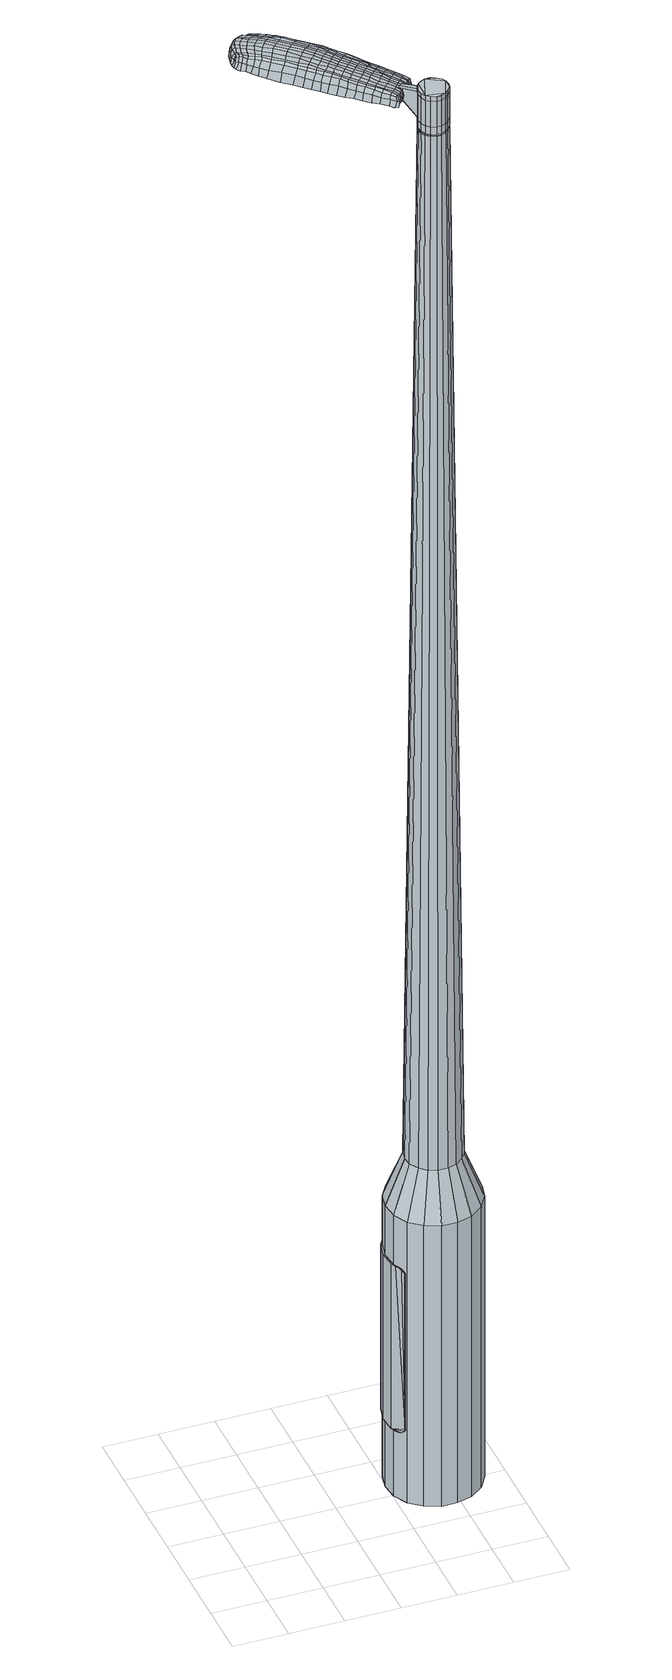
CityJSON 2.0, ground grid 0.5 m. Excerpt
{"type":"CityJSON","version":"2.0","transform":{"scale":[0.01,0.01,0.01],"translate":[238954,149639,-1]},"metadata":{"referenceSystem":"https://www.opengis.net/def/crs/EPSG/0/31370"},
"CityObjects":{
"object1":{"type":"GenericCityObject","attributes":{"cluster":756,"mean_distance_to_centroid":0.288,"new_centroid_x":238955.94,"new_centroid_y":149640.13,"mean_distance_to_camera":15.46,"H1":15.45,"H2":15.12,"Z_final":110.05,"cluster2":-1,"proj_x":238960.33,"proj_y":149635.22,"id_line":51762,"bearing_l":48.17,"distance":6.58,"orientation":"left","G_obj":138.17},"geometry":[{"type":"MultiSurface","lod":"2","boundaries":[[[0,1,2,3]],[[1,4,5,2]],[[4,6,7,5]],[[6,8,9,7]],[[8,10,11,9]],[[10,12,13,11]],[[12,14,15,13]],[[14,16,17,15]],[[16,18,19,17]],[[18,20,21,19]],[[20,22,23,21]],[[22,24,25,23]],[[24,26,27,25]],[[26,28,29,27]],[[28,30,31,29]],[[30,32,33,31]],[[32,34,35,33]],[[34,0,3,35]],[[36,37,38,39]],[[38,40,41,42]],[[41,43,42]],[[42,44,45,46]],[[45,47,46]],[[46,48,49,50]],[[49,51,50]],[[42,46,50,38]],[[50,52,39,38]],[[53,36,39]],[[2,5,7,35]],[[7,9,11,15]],[[11,13,15]],[[15,17,19,23]],[[19,21,23]],[[23,25,27,31]],[[27,29,31]],[[15,23,31,7]],[[31,33,35,7]],[[3,2,35]],[[1,0,54,55]],[[0,34,56,54]],[[34,32,57,56]],[[32,30,58,57]],[[30,28,59,58]],[[28,26,60,59]],[[26,24,61,60]],[[24,22,62,61]],[[22,20,63,62]],[[20,18,64,63]],[[18,16,65,64]],[[16,14,66,65]],[[14,12,67,66]],[[12,10,68,67]],[[10,8,69,68]],[[8,6,70,69]],[[6,4,71,70]],[[4,1,55,71]],[[55,54,72,73]],[[54,56,74,72]],[[56,57,75,74]],[[57,58,76,75]],[[58,59,77,76]],[[59,60,78,77]],[[60,61,79,78]],[[61,62,80,79]],[[62,63,81,80]],[[63,64,82,81]],[[64,65,83,82]],[[65,66,84,83]],[[66,67,85,84]],[[67,68,86,85]],[[68,69,87,86]],[[69,70,88,87]],[[70,71,89,88]],[[71,55,73,89]],[[90,91,92,73]],[[93,94,91,90]],[[95,96,94,93]],[[76,97,96,95]],[[98,99,97,76]],[[100,101,99,98]],[[102,103,101,100]],[[104,105,103,102]],[[106,107,105,104]],[[82,108,107,106]],[[109,110,108,82]],[[111,112,110,109]],[[85,113,112,111]],[[114,115,113,85]],[[116,117,115,114]],[[118,119,117,116]],[[120,121,119,118]],[[73,92,121,120]],[[122,123,124,125]],[[126,122,125,127]],[[128,126,127,129]],[[130,128,129,131]],[[132,130,131,133]],[[134,132,133,135]],[[136,134,135,137]],[[138,136,137,139]],[[140,138,139,141]],[[142,140,141,143]],[[144,142,143,145]],[[146,144,145,147]],[[148,146,147,149]],[[150,148,149,151]],[[152,150,151,153]],[[154,152,153,155]],[[72,90,73]],[[72,74,93,90]],[[74,75,95,93]],[[75,76,95]],[[77,98,76]],[[77,78,100,98]],[[78,79,102,100]],[[79,80,104,102]],[[80,81,106,104]],[[81,82,106]],[[83,109,82]],[[83,84,111,109]],[[84,85,111]],[[86,114,85]],[[86,87,116,114]],[[87,88,118,116]],[[88,89,120,118]],[[89,73,120]],[[156,92,91]],[[157,121,92]],[[157,158,119,121]],[[158,159,117,119]],[[159,160,115,117]],[[160,113,115]],[[161,112,113]],[[161,162,110,112]],[[162,108,110]],[[163,107,108]],[[163,164,105,107]],[[164,165,103,105]],[[165,166,101,103]],[[166,167,99,101]],[[167,97,99]],[[168,96,97]],[[168,169,94,96]],[[169,156,91,94]],[[39,52,154,170]],[[92,156,171,155]],[[53,39,170,123]],[[156,169,124,171]],[[36,53,123,122]],[[169,168,125,124]],[[37,36,122,126]],[[168,97,127,125]],[[38,37,126,128]],[[97,167,129,127]],[[40,38,128,130]],[[167,166,131,129]],[[41,40,130,132]],[[166,165,133,131]],[[43,41,132,134]],[[165,164,135,133]],[[42,43,134,136]],[[164,163,137,135]],[[44,42,136,138]],[[163,108,139,137]],[[45,44,138,140]],[[108,162,141,139]],[[47,45,140,142]],[[162,161,143,141]],[[46,47,142,144]],[[161,113,145,143]],[[48,46,144,146]],[[113,160,147,145]],[[49,48,146,148]],[[160,159,149,147]],[[51,49,148,150]],[[159,158,151,149]],[[50,51,150,152]],[[158,157,153,151]],[[52,50,152,154]],[[157,92,155,153]],[[154,155,172,173]],[[155,171,174,172]],[[171,124,175,174]],[[124,123,176,175]],[[123,170,177,176]],[[170,154,173,177]],[[178,179,180,181]],[[182,178,181,183]],[[178,182,184,185]],[[179,178,185,186]],[[187,188,189,190]],[[191,187,190,192]],[[187,191,193,194]],[[188,187,194,195]],[[196,197,198,199]],[[200,196,199,201]],[[196,200,202,203]],[[197,196,203,204]],[[205,206,207,208]],[[209,205,208,210]],[[205,209,211,212]],[[206,205,212,213]],[[214,215,216,217]],[[218,214,217,219]],[[214,218,220,221]],[[215,214,221,222]],[[223,224,225,226]],[[227,223,226,228]],[[223,227,229,230]],[[224,223,230,231]],[[232,233,234,235]],[[224,232,235,225]],[[232,224,231,236]],[[233,232,236,237]],[[238,239,240,241]],[[233,238,241,234]],[[238,233,237,242]],[[239,238,242,243]],[[244,182,183,245]],[[239,244,245,240]],[[244,239,243,246]],[[182,244,246,184]],[[247,248,249,250]],[[251,247,250,252]],[[247,251,253,254]],[[248,247,254,255]],[[256,257,258,259]],[[248,256,259,249]],[[256,248,255,260]],[[257,256,260,261]],[[262,263,264,265]],[[257,262,265,258]],[[262,257,261,266]],[[263,262,266,267]],[[268,269,270,271]],[[263,268,271,264]],[[268,263,267,272]],[[269,268,272,273]],[[274,179,186,275]],[[269,274,275,270]],[[274,269,273,276]],[[179,274,276,180]],[[277,278,279,280]],[[281,277,280,282]],[[277,281,283,284]],[[278,277,284,285]],[[286,287,288,289]],[[278,286,289,279]],[[286,278,285,290]],[[287,286,290,291]],[[292,293,294,295]],[[287,292,295,288]],[[292,287,291,296]],[[293,292,296,297]],[[298,191,192,299]],[[293,298,299,294]],[[298,293,297,300]],[[191,298,300,193]],[[301,302,303,304]],[[305,301,304,306]],[[301,305,307,308]],[[302,301,308,309]],[[310,311,312,313]],[[302,310,313,303]],[[310,302,309,314]],[[311,310,314,315]],[[316,317,318,319]],[[311,316,319,312]],[[316,311,315,320]],[[317,316,320,321]],[[322,323,324,325]],[[317,322,325,318]],[[322,317,321,326]],[[323,322,326,327]],[[328,188,195,329]],[[323,328,329,324]],[[328,323,327,330]],[[188,328,330,189]],[[331,217,216,332]],[[333,331,332,334]],[[331,333,335,336]],[[217,331,336,219]],[[337,333,334,338]],[[339,337,338,340]],[[337,339,341,342]],[[333,337,342,335]],[[343,339,340,344]],[[345,343,344,346]],[[343,345,347,348]],[[339,343,348,341]],[[349,345,346,350]],[[351,349,350,352]],[[349,351,353,354]],[[345,349,354,347]],[[355,351,352,356]],[[206,355,356,207]],[[355,206,213,357]],[[351,355,357,353]],[[358,359,204,203]],[[360,358,203,202]],[[358,360,361,362]],[[359,358,362,363]],[[364,365,363,362]],[[366,364,362,361]],[[364,366,367,368]],[[365,364,368,369]],[[370,371,369,368]],[[372,370,368,367]],[[370,372,373,374]],[[371,370,374,375]],[[376,377,375,374]],[[378,376,374,373]],[[376,378,211,209]],[[377,376,209,210]],[[379,380,381,382]],[[281,379,382,283]],[[379,281,282,383]],[[380,379,383,384]],[[385,200,201,386]],[[380,385,386,381]],[[385,380,384,387]],[[200,385,387,202]],[[388,389,390,391]],[[227,388,391,229]],[[388,227,228,392]],[[389,388,392,393]],[[394,395,396,397]],[[389,394,397,390]],[[394,389,393,398]],[[395,394,398,399]],[[400,197,204,401]],[[395,400,401,396]],[[400,395,399,402]],[[197,400,402,198]],[[403,404,405,406]],[[185,403,406,186]],[[403,185,184,407]],[[404,403,407,408]],[[409,410,411,412]],[[404,409,412,405]],[[409,404,408,413]],[[410,409,413,414]],[[415,208,207,416]],[[410,415,416,411]],[[415,410,414,417]],[[208,415,417,210]],[[418,419,420,421]],[[190,418,421,192]],[[418,190,189,422]],[[419,418,422,423]],[[424,212,211,425]],[[419,424,425,420]],[[424,419,423,426]],[[212,424,426,213]],[[427,428,429,430]],[[305,427,430,307]],[[427,305,306,431]],[[428,427,431,432]],[[433,218,219,434]],[[428,433,434,429]],[[433,428,432,435]],[[218,433,435,220]],[[436,437,438,439]],[[251,436,439,253]],[[436,251,252,440]],[[437,436,440,441]],[[442,443,444,445]],[[437,442,445,438]],[[442,437,441,446]],[[443,442,446,447]],[[448,215,222,449]],[[443,448,449,444]],[[448,443,447,450]],[[215,448,450,216]],[[451,452,441,440]],[[250,451,440,252]],[[451,250,249,453]],[[452,451,453,454]],[[455,456,447,446]],[[452,455,446,441]],[[455,452,454,457]],[[456,455,457,458]],[[459,332,216,450]],[[456,459,450,447]],[[459,456,458,460]],[[332,459,460,334]],[[461,462,463,464]],[[308,461,464,309]],[[461,308,307,430]],[[462,461,430,429]],[[465,336,335,466]],[[462,465,466,463]],[[465,462,429,434]],[[336,465,434,219]],[[467,468,454,453]],[[259,467,453,249]],[[467,259,258,469]],[[468,467,469,470]],[[471,472,458,457]],[[468,471,457,454]],[[471,468,470,473]],[[472,471,473,474]],[[475,338,334,460]],[[472,475,460,458]],[[475,472,474,476]],[[338,475,476,340]],[[477,478,479,480]],[[314,477,480,315]],[[477,314,309,464]],[[478,477,464,463]],[[481,342,341,482]],[[478,481,482,479]],[[481,478,463,466]],[[342,481,466,335]],[[483,484,470,469]],[[265,483,469,258]],[[483,265,264,485]],[[484,483,485,486]],[[487,488,474,473]],[[484,487,473,470]],[[487,484,486,489]],[[488,487,489,490]],[[491,344,340,476]],[[488,491,476,474]],[[491,488,490,492]],[[344,491,492,346]],[[493,494,495,496]],[[320,493,496,321]],[[493,320,315,480]],[[494,493,480,479]],[[497,348,347,498]],[[494,497,498,495]],[[497,494,479,482]],[[348,497,482,341]],[[499,500,486,485]],[[271,499,485,264]],[[499,271,270,501]],[[500,499,501,502]],[[503,504,490,489]],[[500,503,489,486]],[[503,500,502,505]],[[504,503,505,506]],[[507,350,346,492]],[[504,507,492,490]],[[507,504,506,508]],[[350,507,508,352]],[[509,510,511,512]],[[326,509,512,327]],[[509,326,321,496]],[[510,509,496,495]],[[513,354,353,514]],[[510,513,514,511]],[[513,510,495,498]],[[354,513,498,347]],[[515,516,502,501]],[[275,515,501,270]],[[515,275,186,406]],[[516,515,406,405]],[[517,518,506,505]],[[516,517,505,502]],[[517,516,405,412]],[[518,517,412,411]],[[519,356,352,508]],[[518,519,508,506]],[[519,518,411,416]],[[356,519,416,207]],[[520,521,423,422]],[[330,520,422,189]],[[520,330,327,512]],[[521,520,512,511]],[[522,357,213,426]],[[521,522,426,423]],[[522,521,511,514]],[[357,522,514,353]],[[523,524,384,383]],[[280,523,383,282]],[[523,280,279,525]],[[524,523,525,526]],[[527,360,202,387]],[[524,527,387,384]],[[527,524,526,528]],[[360,527,528,361]],[[529,530,531,532]],[[230,529,532,231]],[[529,230,229,391]],[[530,529,391,390]],[[533,534,535,536]],[[530,533,536,531]],[[533,530,390,397]],[[534,533,397,396]],[[537,359,363,538]],[[534,537,538,535]],[[537,534,396,401]],[[359,537,401,204]],[[539,540,526,525]],[[289,539,525,279]],[[539,289,288,541]],[[540,539,541,542]],[[543,366,361,528]],[[540,543,528,526]],[[543,540,542,544]],[[366,543,544,367]],[[545,546,547,548]],[[236,545,548,237]],[[545,236,231,532]],[[546,545,532,531]],[[549,550,551,552]],[[546,549,552,547]],[[549,546,531,536]],[[550,549,536,535]],[[553,365,369,554]],[[550,553,554,551]],[[553,550,535,538]],[[365,553,538,363]],[[555,556,542,541]],[[295,555,541,288]],[[555,295,294,557]],[[556,555,557,558]],[[559,372,367,544]],[[556,559,544,542]],[[559,556,558,560]],[[372,559,560,373]],[[561,562,563,564]],[[242,561,564,243]],[[561,242,237,548]],[[562,561,548,547]],[[565,566,567,568]],[[562,565,568,563]],[[565,562,547,552]],[[566,565,552,551]],[[569,371,375,570]],[[566,569,570,567]],[[569,566,551,554]],[[371,569,554,369]],[[571,572,558,557]],[[299,571,557,294]],[[571,299,192,421]],[[572,571,421,420]],[[573,378,373,560]],[[572,573,560,558]],[[573,572,420,425]],[[378,573,425,211]],[[574,575,408,407]],[[246,574,407,184]],[[574,246,243,564]],[[575,574,564,563]],[[576,577,414,413]],[[575,576,413,408]],[[576,575,563,568]],[[577,576,568,567]],[[578,377,210,417]],[[577,578,417,414]],[[578,577,567,570]],[[377,578,570,375]],[[579,580,581,582]],[[582,581,583,584]],[[585,583,581,586]],[[586,581,580,587]],[[588,589,590,591]],[[591,590,592,593]],[[594,592,590,595]],[[595,590,589,596]],[[597,598,599,600]],[[600,599,601,602]],[[603,601,599,604]],[[604,599,598,605]],[[606,607,608,609]],[[609,608,610,611]],[[612,610,608,613]],[[613,608,607,614]],[[615,616,617,618]],[[618,617,619,620]],[[621,619,617,622]],[[622,617,616,623]],[[624,625,626,627]],[[627,626,628,629]],[[630,628,626,631]],[[631,626,625,632]],[[633,634,635,636]],[[636,635,625,624]],[[632,625,635,637]],[[637,635,634,638]],[[639,640,641,642]],[[642,641,634,633]],[[638,634,641,643]],[[643,641,640,644]],[[584,583,645,646]],[[646,645,640,639]],[[644,640,645,647]],[[647,645,583,585]],[[648,649,650,651]],[[651,650,652,653]],[[654,652,650,655]],[[655,650,649,656]],[[657,658,659,660]],[[660,659,649,648]],[[656,649,659,661]],[[661,659,658,662]],[[663,664,665,666]],[[666,665,658,657]],[[662,658,665,667]],[[667,665,664,668]],[[669,670,671,672]],[[672,671,664,663]],[[668,664,671,673]],[[673,671,670,674]],[[587,580,675,676]],[[676,675,670,669]],[[674,670,675,677]],[[677,675,580,579]],[[678,679,680,681]],[[681,680,682,683]],[[684,682,680,685]],[[685,680,679,686]],[[687,688,689,690]],[[690,689,679,678]],[[686,679,689,691]],[[691,689,688,692]],[[693,694,695,696]],[[696,695,688,687]],[[692,688,695,697]],[[697,695,694,698]],[[593,592,699,700]],[[700,699,694,693]],[[698,694,699,701]],[[701,699,592,594]],[[702,703,704,705]],[[705,704,706,707]],[[708,706,704,709]],[[709,704,703,710]],[[711,712,713,714]],[[714,713,703,702]],[[710,703,713,715]],[[715,713,712,716]],[[717,718,719,720]],[[720,719,712,711]],[[716,712,719,721]],[[721,719,718,722]],[[723,724,725,726]],[[726,725,718,717]],[[722,718,725,727]],[[727,725,724,728]],[[596,589,729,730]],[[730,729,724,723]],[[728,724,729,731]],[[731,729,589,588]],[[615,618,732,733]],[[733,732,734,735]],[[736,734,732,737]],[[737,732,618,620]],[[735,734,738,739]],[[739,738,740,741]],[[742,740,738,743]],[[743,738,734,736]],[[741,740,744,745]],[[745,744,746,747]],[[748,746,744,749]],[[749,744,740,742]],[[747,746,750,751]],[[751,750,752,753]],[[754,752,750,755]],[[755,750,746,748]],[[753,752,756,757]],[[757,756,607,606]],[[614,607,756,758]],[[758,756,752,754]],[[605,759,760,604]],[[604,760,761,603]],[[762,761,760,763]],[[763,760,759,764]],[[764,765,766,763]],[[763,766,767,762]],[[768,767,766,769]],[[769,766,765,770]],[[770,771,772,769]],[[769,772,773,768]],[[774,773,772,775]],[[775,772,771,776]],[[776,777,778,775]],[[775,778,779,774]],[[612,779,778,610]],[[610,778,777,611]],[[780,781,782,783]],[[783,782,682,684]],[[683,682,782,784]],[[784,782,781,785]],[[602,601,786,787]],[[787,786,781,780]],[[785,781,786,788]],[[788,786,601,603]],[[789,790,791,792]],[[792,791,628,630]],[[629,628,791,793]],[[793,791,790,794]],[[795,796,797,798]],[[798,797,790,789]],[[794,790,797,799]],[[799,797,796,800]],[[605,598,801,802]],[[802,801,796,795]],[[800,796,801,803]],[[803,801,598,597]],[[804,805,806,807]],[[807,806,586,587]],[[585,586,806,808]],[[808,806,805,809]],[[810,811,812,813]],[[813,812,805,804]],[[809,805,812,814]],[[814,812,811,815]],[[606,609,816,817]],[[817,816,811,810]],[[815,811,816,818]],[[818,816,609,611]],[[819,820,821,822]],[[822,821,591,593]],[[588,591,821,823]],[[823,821,820,824]],[[612,613,825,826]],[[826,825,820,819]],[[824,820,825,827]],[[827,825,613,614]],[[828,829,830]],[[830,829,706,708]],[[707,706,829,831]],[[831,829,828,832]],[[620,619,833,834]],[[834,833,828,830]],[[832,828,833,835]],[[835,833,619,621]],[[836,837,838,839]],[[839,838,652,654]],[[653,652,838,840]],[[840,838,837,841]],[[842,843,844,845]],[[845,844,837,836]],[[841,837,844,846]],[[846,844,843,847]],[[623,616,848,849]],[[849,848,843,842]],[[847,843,848,850]],[[850,848,616,615]],[[841,851,840]],[[840,851,651,653]],[[648,651,851,852]],[[847,853,854,846]],[[846,854,851,841]],[[852,851,854,855]],[[855,854,853,856]],[[615,733,857,850]],[[850,857,853,847]],[[856,853,857,858]],[[858,857,733,735]],[[859,860,861,862]],[[862,861,709,710]],[[708,709,861,830]],[[861,860,830]],[[736,737,863,864]],[[864,863,860,859]],[[830,860,863,834]],[[834,863,737,620]],[[865,866,852]],[[852,866,660,648]],[[657,660,866,867]],[[866,865,867]],[[856,868,869,855]],[[855,869,865,852]],[[867,865,869,870]],[[870,869,868,871]],[[735,739,872,858]],[[858,872,868,856]],[[871,868,872,873]],[[873,872,739,741]],[[874,875,876,877]],[[877,876,715,716]],[[710,715,876,862]],[[862,876,875,859]],[[742,743,878,879]],[[879,878,875,874]],[[859,875,878,864]],[[864,878,743,736]],[[880,881,867]],[[867,881,666,657]],[[663,666,881,882]],[[882,881,880,883]],[[871,884,885,870]],[[870,885,880,867]],[[883,880,885,886]],[[886,885,884,887]],[[741,745,888,873]],[[873,888,884,871]],[[887,884,888,889]],[[889,888,745,747]],[[890,891,892,893]],[[893,892,721,722]],[[716,721,892,877]],[[877,892,891,874]],[[748,749,894,895]],[[895,894,891,890]],[[874,891,894,879]],[[879,894,749,742]],[[883,896,897,882]],[[882,897,672,663]],[[669,672,897,898]],[[898,897,896,899]],[[887,900,901,886]],[[886,901,896,883]],[[899,896,901,902]],[[902,901,900,903]],[[747,751,904,889]],[[889,904,900,887]],[[903,900,904,905]],[[905,904,751,753]],[[906,907,908,909]],[[909,908,727,728]],[[722,727,908,893]],[[893,908,907,890]],[[754,755,910,911]],[[911,910,907,906]],[[890,907,910,895]],[[895,910,755,748]],[[899,912,913,898]],[[898,913,676,669]],[[587,676,913,807]],[[807,913,912,804]],[[903,914,915,902]],[[902,915,912,899]],[[804,912,915,813]],[[813,915,914,810]],[[753,757,916,905]],[[905,916,914,903]],[[810,914,916,817]],[[817,916,757,606]],[[824,917,918,823]],[[823,918,731,588]],[[728,731,918,909]],[[909,918,917,906]],[[614,758,919,827]],[[827,919,917,824]],[[906,917,919,911]],[[911,919,758,754]],[[785,920,921,784]],[[784,921,681,683]],[[678,681,921,922]],[[922,921,920,923]],[[603,761,924,788]],[[788,924,920,785]],[[923,920,924,925]],[[925,924,761,762]],[[926,927,928,929]],[[929,928,631,632]],[[630,631,928,792]],[[792,928,927,789]],[[930,931,932,933]],[[933,932,927,926]],[[789,927,932,798]],[[798,932,931,795]],[[764,759,934,935]],[[935,934,931,930]],[[795,931,934,802]],[[802,934,759,605]],[[923,936,937,922]],[[922,937,690,678]],[[687,690,937,938]],[[938,937,936,939]],[[762,767,940,925]],[[925,940,936,923]],[[939,936,940,941]],[[941,940,767,768]],[[942,943,944,945]],[[945,944,637,638]],[[632,637,944,929]],[[929,944,943,926]],[[946,947,948,949]],[[949,948,943,942]],[[926,943,948,933]],[[933,948,947,930]],[[770,765,950,951]],[[951,950,947,946]],[[930,947,950,935]],[[935,950,765,764]],[[939,952,953,938]],[[938,953,696,687]],[[693,696,953,954]],[[954,953,952,955]],[[768,773,956,941]],[[941,956,952,939]],[[955,952,956,957]],[[957,956,773,774]],[[958,959,960,961]],[[961,960,643,644]],[[638,643,960,945]],[[945,960,959,942]],[[962,963,964,965]],[[965,964,959,958]],[[942,959,964,949]],[[949,964,963,946]],[[776,771,966,967]],[[967,966,963,962]],[[946,963,966,951]],[[951,966,771,770]],[[955,968,969,954]],[[954,969,700,693]],[[593,700,969,822]],[[822,969,968,819]],[[774,779,970,957]],[[957,970,968,955]],[[819,968,970,826]],[[826,970,779,612]],[[809,971,972,808]],[[808,972,647,585]],[[644,647,972,961]],[[961,972,971,958]],[[815,973,974,814]],[[814,974,971,809]],[[958,971,974,965]],[[965,974,973,962]],[[611,777,975,818]],[[818,975,973,815]],[[962,973,975,967]],[[967,975,777,776]],[[579,582,181,180]],[[582,584,183,181]],[[594,595,194,193]],[[595,596,195,194]],[[597,600,199,198]],[[600,602,201,199]],[[621,622,221,220]],[[622,623,222,221]],[[624,627,226,225]],[[627,629,228,226]],[[633,636,235,234]],[[636,624,225,235]],[[639,642,241,240]],[[642,633,234,241]],[[584,646,245,183]],[[646,639,240,245]],[[654,655,254,253]],[[655,656,255,254]],[[656,661,260,255]],[[661,662,261,260]],[[662,667,266,261]],[[667,668,267,266]],[[668,673,272,267]],[[673,674,273,272]],[[674,677,276,273]],[[677,579,180,276]],[[684,685,284,283]],[[685,686,285,284]],[[686,691,290,285]],[[691,692,291,290]],[[692,697,296,291]],[[697,698,297,296]],[[698,701,300,297]],[[701,594,193,300]],[[702,705,304,303]],[[705,707,306,304]],[[711,714,313,312]],[[714,702,303,313]],[[717,720,319,318]],[[720,711,312,319]],[[723,726,325,324]],[[726,717,318,325]],[[596,730,329,195]],[[730,723,324,329]],[[780,783,382,381]],[[783,684,283,382]],[[602,787,386,201]],[[787,780,381,386]],[[629,793,392,228]],[[793,794,393,392]],[[794,799,398,393]],[[799,800,399,398]],[[800,803,402,399]],[[803,597,198,402]],[[707,831,431,306]],[[831,832,432,431]],[[832,835,435,432]],[[835,621,220,435]],[[836,839,439,438]],[[839,654,253,439]],[[842,845,445,444]],[[845,836,438,445]],[[623,849,449,222]],[[849,842,444,449]],[[976,977,978,979]],[[980,981,979,978]],[[982,983,984,985]],[[986,987,988,989]],[[977,990,991,978]],[[992,980,978,991]],[[993,982,985,994]],[[995,996,987,986]],[[990,997,998,991]],[[998,999,992,991]],[[1000,993,994,1001]],[[1002,996,995,1003]],[[997,1004,1005,998]],[[1005,1006,999,998]],[[1007,1000,1001,1008]],[[1009,1002,1003,1010]],[[1011,1012,1013,1014]],[[1015,1016,1012,1011]],[[1015,1017,1018,1016]],[[1017,1019,1020,1018]],[[1021,1022,1023,1024]],[[1025,1026,1022,1021]],[[1027,1028,1026,1025]],[[1029,1028,1027]],[[1024,1013,1012,1021]],[[1021,1012,1016,1025]],[[1016,1018,1027,1025]],[[1018,1020,1029,1027]],[[985,984,981,980]],[[994,985,980,992]],[[999,1001,994,992]],[[1006,1008,1001,999]],[[986,989,983,982]],[[995,986,982,993]],[[1003,995,993,1000]],[[1010,1003,1000,1007]],[[987,1011,1014,988]],[[996,1015,1011,987]],[[1017,1015,996,1002]],[[1019,1017,1002,1009]],[[1030,1031,1032,1033]],[[1032,1034,1035,1036]],[[1032,1036,1037,1038]],[[1032,1038,1033]],[[1039,1030,1033,1040]],[[1041,1040,1033,1042]],[[1043,1042,1033]],[[1044,1032,1031,1045]],[[1046,1044,1045,1047]],[[1048,1046,1047,1049]],[[1050,1048,1049,1051]],[[1052,1050,1051,1053]],[[1053,1054,1055,1056]],[[1053,1056,1057,1058]],[[1053,1058,1059,1060]],[[1059,1061,1062,1063]],[[1059,1063,1064,1065]],[[1059,1065,1060]],[[1053,1060,1052]],[[1066,1067,1031,1030]],[[1068,1069,1034,1032]],[[1070,1071,1043,1033]],[[1067,1072,1045,1031]],[[1073,1068,1032,1044]],[[1072,1074,1047,1045]],[[1075,1073,1044,1046]],[[1074,1076,1049,1047]],[[1077,1075,1046,1048]],[[1076,1078,1051,1049]],[[1079,1077,1048,1050]],[[1078,1080,1053,1051]],[[1081,1079,1050,1052]],[[1080,1082,1054,1053]],[[1083,1084,1061,1059]],[[1085,1081,1052,1060]],[[1055,1054,1082,1086]],[[1056,1055,1086,1087]],[[1057,1056,1087,1088]],[[1058,1057,1088,1089]],[[1059,1058,1089,1083]],[[1090,1066,1030,1039]],[[1091,1090,1039,1040]],[[1092,1091,1040,1041]],[[1093,1092,1041,1042]],[[1071,1093,1042,1043]],[[1035,1034,1069,1094]],[[1062,1061,1084,1095]],[[1036,1035,1094,1096]],[[1037,1036,1096,1097]],[[1038,1037,1097,1098]],[[1033,1038,1098,1070]],[[1063,1062,1095,1099]],[[1064,1063,1099,1100]],[[1065,1064,1100,1101]],[[1060,1065,1101,1085]]]}]}
},
"vertices":[
[160,141,384],[171,150,384],[171,150,96],[160,141,96],[185,154,384],[185,154,96],[200,154,384],[200,154,96],[214,148,384],[214,148,96],[225,139,384],[225,139,96],[232,126,384],[232,126,96],[234,111,384],[234,111,96],[231,97,384],[231,97,96],[223,84,384],[223,84,96],[211,75,384],[211,75,96],[197,71,384],[197,71,96],[183,71,384],[183,71,96],[169,77,384],[169,77,96],[158,86,384],[158,86,96],[151,99,384],[151,99,96],[149,114,384],[149,114,96],[152,128,384],[152,128,96],[178,113,1524],[179,108,1524],[181,104,1524],[181,121,1524],[184,101,1524],[189,99,1524],[198,101,1524],[193,99,1524],[201,104,1524],[204,108,1524],[204,117,1524],[205,112,1524],[202,121,1524],[198,124,1524],[189,126,1524],[194,126,1524],[185,124,1524],[179,118,1524],[173,129,429],[179,135,429],[168,122,429],[166,113,429],[167,105,429],[172,97,429],[178,91,429],[186,88,429],[195,88,429],[203,90,429],[210,96,429],[215,103,429],[217,112,429],[215,120,429],[211,128,429],[205,134,429],[197,137,429],[188,137,429],[181,121,1483],[185,124,1483],[179,118,1483],[178,113,1483],[179,108,1483],[181,104,1483],[184,101,1483],[189,99,1483],[193,99,1483],[198,101,1483],[201,104,1483],[204,108,1483],[205,112,1483],[204,117,1483],[202,121,1483],[198,124,1483],[194,126,1483],[189,126,1483],[182,121,1483],[182,121,1485],[185,124,1485],[179,117,1483],[179,117,1485],[179,113,1483],[179,113,1485],[179,108,1485],[181,105,1483],[181,105,1485],[185,102,1483],[185,102,1485],[189,100,1483],[189,100,1485],[193,100,1483],[193,100,1485],[197,101,1483],[197,101,1485],[201,104,1485],[203,108,1483],[203,108,1485],[204,112,1483],[204,112,1485],[204,117,1485],[201,120,1483],[201,120,1485],[198,123,1483],[198,123,1485],[194,125,1483],[194,125,1485],[190,125,1483],[190,125,1485],[178,113,1519],[179,118,1519],[179,118,1493],[178,113,1493],[179,108,1519],[179,108,1493],[181,104,1519],[181,104,1493],[184,101,1519],[184,101,1493],[189,99,1519],[189,99,1493],[193,99,1519],[193,99,1493],[198,101,1519],[198,101,1493],[201,104,1519],[201,104,1493],[204,108,1519],[204,108,1493],[205,112,1519],[205,112,1493],[204,117,1519],[204,117,1493],[202,121,1519],[202,121,1493],[198,124,1519],[198,124,1493],[194,126,1519],[194,126,1493],[189,126,1519],[189,126,1493],[185,124,1519],[185,124,1493],[181,121,1485],[189,126,1485],[194,126,1485],[198,124,1485],[202,121,1485],[205,112,1485],[204,108,1485],[198,101,1485],[193,99,1485],[189,99,1485],[184,101,1485],[181,104,1485],[178,113,1485],[179,118,1485],[181,121,1519],[181,121,1493],[170,136,1513],[170,136,1518],[167,134,1513],[165,132,1513],[165,132,1518],[167,134,1518],[125,198,1519],[130,193,1518],[130,195,1509],[125,200,1510],[119,204,1519],[119,206,1510],[119,202,1526],[125,196,1525],[130,191,1525],[99,169,1519],[105,165,1518],[107,165,1525],[101,170,1525],[93,175,1519],[95,175,1526],[91,175,1510],[97,169,1510],[103,165,1509],[56,231,1519],[59,234,1519],[58,235,1513],[56,232,1513],[55,228,1519],[54,228,1513],[56,227,1524],[58,230,1524],[60,233,1524],[112,182,1530],[117,177,1529],[119,180,1529],[114,184,1530],[105,188,1531],[107,191,1531],[102,185,1530],[109,179,1530],[115,174,1529],[172,128,1512],[174,130,1512],[173,131,1517],[171,129,1517],[170,126,1512],[169,127,1517],[169,126,1506],[171,129,1506],[173,131,1506],[80,236,1519],[83,235,1519],[83,236,1512],[80,238,1512],[78,238,1518],[78,239,1512],[78,237,1522],[80,235,1523],[82,233,1524],[87,232,1519],[91,228,1519],[91,230,1512],[87,233,1512],[86,230,1524],[91,227,1525],[96,225,1519],[102,219,1519],[102,221,1511],[96,226,1511],[96,223,1526],[102,218,1526],[110,212,1519],[110,214,1510],[110,210,1526],[177,146,1513],[172,151,1513],[172,150,1518],[177,144,1517],[181,141,1512],[180,141,1516],[181,143,1506],[177,147,1507],[172,152,1507],[167,156,1514],[162,162,1515],[161,160,1520],[167,155,1519],[167,158,1507],[162,163,1507],[156,167,1515],[151,172,1516],[151,171,1522],[156,165,1521],[156,169,1508],[151,174,1508],[146,178,1517],[141,183,1517],[140,181,1524],[146,176,1523],[146,179,1508],[141,185,1509],[135,188,1518],[135,186,1524],[136,190,1509],[56,210,1519],[58,208,1519],[59,209,1524],[57,211,1523],[54,212,1518],[55,213,1522],[53,212,1512],[54,210,1512],[56,207,1512],[61,204,1519],[65,200,1519],[67,201,1525],[62,205,1524],[60,204,1512],[63,200,1512],[69,196,1519],[75,190,1519],[77,191,1526],[71,196,1526],[68,196,1511],[73,190,1511],[84,183,1519],[86,183,1526],[82,182,1510],[157,123,1513],[151,128,1513],[150,128,1507],[156,123,1507],[162,120,1512],[160,120,1506],[161,121,1516],[158,124,1517],[152,128,1518],[145,133,1514],[139,137,1515],[138,137,1507],[144,132,1507],[147,133,1519],[141,138,1520],[134,142,1515],[128,146,1516],[126,146,1508],[132,142,1508],[135,142,1521],[129,147,1522],[122,151,1517],[116,156,1517],[114,155,1509],[120,151,1508],[124,152,1523],[118,156,1524],[110,160,1518],[109,160,1509],[112,161,1524],[167,133,1519],[169,135,1519],[162,138,1520],[163,140,1520],[160,136,1520],[165,131,1519],[156,143,1522],[158,145,1522],[150,148,1523],[152,150,1523],[148,145,1523],[154,140,1521],[145,153,1524],[147,155,1524],[139,158,1525],[141,160,1525],[137,155,1525],[143,150,1524],[134,162,1526],[136,165,1526],[128,167,1527],[130,170,1527],[126,165,1527],[131,160,1526],[123,172,1528],[125,175,1528],[120,170,1528],[60,228,1527],[62,231,1527],[58,225,1526],[61,222,1527],[63,225,1528],[66,228,1528],[68,221,1529],[70,224,1529],[66,217,1528],[71,213,1530],[73,216,1530],[76,219,1530],[79,211,1531],[81,214,1531],[76,208,1530],[83,202,1531],[86,205,1531],[88,208,1531],[95,197,1531],[98,199,1531],[93,194,1531],[54,215,1518],[53,218,1519],[52,218,1513],[52,214,1513],[55,214,1523],[55,217,1523],[54,223,1519],[53,223,1513],[55,222,1524],[76,238,1518],[73,238,1518],[74,237,1523],[76,237,1523],[76,240,1513],[73,240,1513],[69,238,1519],[65,238,1519],[67,237,1524],[70,237,1523],[69,239,1513],[65,238,1513],[62,236,1519],[63,235,1524],[61,237,1513],[124,195,1528],[123,193,1528],[128,188,1528],[129,190,1527],[118,201,1528],[116,200,1529],[121,192,1529],[118,189,1530],[124,184,1529],[126,186,1528],[114,198,1529],[112,195,1530],[116,187,1530],[122,182,1529],[109,193,1531],[102,171,1528],[104,173,1529],[97,178,1529],[96,176,1528],[108,166,1527],[109,168,1528],[106,176,1529],[100,182,1530],[112,171,1528],[164,119,1512],[165,121,1512],[165,122,1517],[163,121,1517],[163,119,1506],[164,121,1506],[167,123,1512],[167,124,1517],[166,124,1506],[182,139,1512],[181,138,1512],[181,139,1506],[182,140,1506],[181,140,1517],[179,138,1517],[179,136,1512],[177,134,1512],[177,135,1506],[179,137,1506],[178,137,1517],[176,135,1517],[176,132,1512],[175,133,1506],[175,133,1517],[177,143,1519],[175,142,1519],[171,149,1520],[170,147,1520],[174,140,1519],[172,138,1519],[169,146,1520],[167,144,1520],[171,137,1519],[165,142,1520],[159,124,1519],[161,126,1519],[155,130,1520],[154,129,1520],[163,128,1519],[157,133,1520],[166,154,1521],[165,152,1521],[161,159,1522],[159,158,1522],[163,151,1521],[161,149,1521],[158,156,1522],[156,154,1523],[160,147,1522],[154,152,1523],[148,134,1521],[149,135,1521],[143,140,1522],[142,138,1522],[151,138,1521],[146,143,1522],[155,164,1523],[154,163,1523],[150,169,1524],[149,168,1524],[152,161,1523],[151,159,1524],[147,166,1525],[145,164,1525],[149,157,1524],[143,162,1525],[136,143,1523],[138,145,1523],[132,149,1524],[130,148,1524],[140,147,1524],[134,152,1525],[145,175,1525],[143,173,1525],[140,180,1526],[138,178,1526],[142,171,1526],[140,169,1526],[136,176,1527],[134,174,1527],[138,167,1526],[132,172,1527],[125,152,1525],[126,154,1525],[121,159,1526],[119,157,1526],[129,157,1526],[123,162,1527],[134,185,1527],[133,183,1527],[131,181,1527],[129,179,1528],[127,177,1528],[113,162,1527],[115,163,1527],[118,166,1528],[57,213,1525],[56,215,1525],[59,210,1526],[59,213,1526],[57,220,1526],[60,217,1527],[78,235,1525],[75,236,1525],[78,233,1526],[81,233,1525],[72,235,1525],[69,235,1526],[72,232,1527],[75,233,1526],[65,233,1526],[69,230,1527],[63,206,1526],[63,209,1527],[67,202,1527],[68,204,1528],[64,213,1528],[69,208,1529],[85,230,1526],[83,230,1527],[88,226,1528],[90,226,1527],[80,229,1527],[76,228,1528],[82,223,1529],[85,225,1528],[73,226,1528],[79,221,1530],[72,198,1528],[72,200,1529],[78,192,1528],[79,194,1529],[74,204,1529],[81,198,1530],[94,222,1528],[92,222,1528],[99,216,1529],[100,217,1528],[90,220,1529],[87,219,1530],[93,213,1530],[96,215,1530],[84,217,1530],[91,210,1531],[87,184,1529],[88,186,1529],[90,190,1530],[109,209,1528],[107,208,1529],[105,206,1530],[103,204,1530],[100,202,1531],[129,194,1509],[129,192,1518],[124,197,1518],[124,199,1509],[118,202,1519],[118,204,1510],[117,201,1525],[124,195,1525],[129,190,1525],[108,167,1525],[106,166,1518],[101,171,1518],[102,171,1525],[94,176,1519],[96,177,1525],[92,176,1510],[99,171,1509],[104,166,1509],[60,233,1513],[60,232,1519],[58,230,1519],[58,231,1513],[57,227,1519],[56,227,1513],[58,226,1524],[59,229,1524],[62,231,1524],[119,180,1528],[117,177,1528],[111,182,1529],[114,185,1529],[105,188,1529],[107,191,1529],[102,186,1529],[109,180,1529],[115,175,1528],[171,132,1516],[172,132,1512],[170,130,1512],[170,131,1516],[168,128,1512],[168,128,1516],[167,128,1506],[170,130,1506],[171,132,1506],[82,235,1512],[82,233,1519],[79,235,1518],[80,236,1512],[77,236,1518],[78,237,1512],[77,235,1522],[79,233,1523],[81,232,1523],[90,228,1512],[90,227,1519],[86,230,1519],[86,232,1512],[85,229,1524],[90,225,1525],[101,220,1511],[101,218,1519],[95,223,1519],[95,225,1511],[94,222,1525],[100,216,1526],[109,210,1519],[109,212,1510],[109,209,1526],[170,148,1518],[171,150,1513],[176,144,1513],[176,143,1517],[179,141,1512],[178,141,1515],[179,142,1506],[176,146,1506],[171,151,1507],[160,159,1520],[160,160,1514],[165,155,1514],[165,154,1519],[165,157,1507],[160,162,1507],[149,169,1522],[150,171,1516],[155,166,1515],[155,164,1521],[155,167,1508],[150,173,1508],[139,180,1523],[139,181,1517],[144,176,1516],[144,175,1522],[144,178,1508],[139,183,1508],[134,187,1517],[134,185,1524],[134,189,1509],[61,210,1523],[60,209,1519],[57,211,1518],[58,212,1523],[56,213,1518],[57,213,1522],[55,213,1512],[56,211,1512],[58,209,1512],[68,202,1525],[67,201,1519],[63,205,1519],[64,206,1524],[61,205,1512],[65,201,1512],[78,192,1526],[77,192,1519],[71,197,1519],[72,198,1525],[69,197,1511],[75,192,1511],[85,184,1519],[87,185,1526],[83,184,1510],[151,129,1507],[152,129,1513],[158,125,1513],[157,125,1506],[162,122,1512],[161,122,1506],[162,123,1515],[159,125,1517],[154,130,1518],[139,139,1507],[141,139,1514],[146,134,1514],[145,134,1507],[148,135,1519],[142,139,1520],[127,148,1508],[129,148,1516],[135,143,1515],[133,143,1508],[136,144,1521],[130,149,1522],[115,157,1508],[117,157,1517],[123,153,1516],[121,152,1508],[125,153,1522],[119,158,1523],[112,162,1517],[110,162,1509],[113,162,1524],[166,133,1518],[168,135,1518],[161,138,1519],[163,140,1519],[159,136,1519],[164,131,1518],[156,143,1520],[157,145,1520],[150,148,1521],[152,150,1521],[148,146,1521],[154,141,1520],[144,153,1523],[146,155,1523],[139,158,1524],[141,160,1524],[137,156,1524],[142,151,1523],[133,163,1525],[135,165,1525],[128,168,1526],[130,170,1526],[126,165,1526],[131,160,1525],[122,173,1527],[124,175,1527],[120,170,1527],[63,230,1526],[61,228,1526],[59,224,1525],[62,222,1526],[64,225,1526],[66,227,1526],[71,223,1528],[69,221,1528],[67,217,1527],[72,213,1528],[74,216,1529],[76,218,1529],[81,214,1530],[79,211,1530],[77,208,1529],[84,202,1530],[86,205,1530],[88,208,1530],[97,199,1530],[95,197,1530],[93,194,1530],[54,217,1513],[55,217,1518],[56,215,1518],[54,214,1512],[57,215,1523],[57,217,1523],[56,222,1519],[55,222,1513],[57,221,1523],[74,235,1523],[73,236,1518],[76,236,1518],[76,235,1523],[76,238,1512],[73,238,1512],[67,235,1523],[66,236,1519],[70,236,1519],[71,235,1523],[70,237,1513],[66,236,1513],[63,234,1519],[64,233,1524],[63,235,1513],[127,188,1527],[122,193,1527],[123,194,1527],[128,189,1526],[117,200,1527],[116,199,1528],[123,184,1528],[118,189,1528],[120,191,1528],[125,186,1527],[114,197,1528],[111,195,1529],[116,187,1529],[121,182,1528],[109,193,1529],[97,179,1528],[104,173,1527],[103,172,1527],[96,178,1527],[109,168,1526],[109,169,1527],[106,176,1528],[100,182,1528],[112,172,1527],[164,122,1512],[163,121,1512],[163,123,1516],[162,121,1506],[162,122,1506],[166,125,1512],[165,126,1516],[165,125,1506],[179,141,1506],[179,140,1512],[180,140,1512],[180,141,1506],[179,140,1516],[178,140,1516],[175,137,1506],[176,136,1512],[177,138,1512],[177,139,1506],[176,138,1516],[175,136,1516],[174,134,1512],[173,135,1506],[173,134,1516],[175,143,1518],[170,148,1519],[171,139,1518],[173,141,1518],[168,146,1519],[166,144,1519],[170,137,1518],[165,142,1519],[155,131,1519],[160,126,1518],[159,126,1518],[154,130,1519],[162,129,1518],[157,133,1519],[164,153,1520],[165,153,1520],[159,158,1521],[161,149,1520],[163,151,1520],[157,156,1521],[155,154,1521],[159,147,1520],[154,152,1521],[143,141,1521],[149,136,1520],[148,135,1520],[142,140,1521],[151,138,1520],[145,143,1521],[153,163,1522],[154,164,1522],[149,169,1523],[148,168,1523],[150,159,1522],[152,161,1522],[146,166,1523],[145,164,1524],[148,157,1523],[143,162,1524],[132,150,1523],[137,145,1522],[137,144,1522],[131,149,1523],[140,148,1522],[134,153,1523],[143,173,1524],[144,174,1524],[138,179,1525],[138,178,1525],[139,169,1525],[141,171,1524],[136,176,1525],[134,174,1526],[137,167,1525],[132,172,1526],[120,159,1525],[126,155,1524],[125,154,1524],[120,158,1525],[129,157,1524],[123,162,1525],[132,183,1526],[133,184,1526],[128,179,1527],[131,181,1526],[126,177,1527],[115,164,1526],[114,163,1526],[117,167,1526],[58,216,1524],[58,213,1524],[61,211,1525],[60,213,1525],[58,220,1525],[61,217,1525],[78,232,1525],[75,234,1524],[78,234,1524],[80,232,1525],[72,231,1526],[69,233,1525],[72,234,1524],[75,232,1525],[66,232,1525],[69,229,1526],[64,209,1526],[64,207,1526],[68,203,1526],[69,205,1527],[65,213,1526],[70,209,1527],[87,225,1527],[82,229,1526],[84,229,1526],[89,225,1526],[82,223,1528],[76,227,1527],[80,228,1526],[85,224,1527],[74,225,1527],[79,221,1528],[73,200,1527],[73,199,1527],[79,193,1527],[79,195,1528],[75,204,1528],[81,198,1529],[98,215,1528],[92,221,1527],[94,221,1527],[100,216,1527],[93,212,1529],[87,218,1529],[90,220,1528],[96,214,1528],[84,216,1529],[91,210,1530],[88,187,1528],[87,185,1528],[90,190,1529],[107,207,1528],[108,208,1528],[102,204,1529],[105,206,1529],[100,202,1530],[180,142,1508],[175,137,1508],[152,159,1509],[157,165,1509],[136,174,1510],[142,180,1510],[107,201,1512],[113,208,1512],[127,196,1511],[120,189,1511],[94,213,1513],[83,222,1514],[89,228,1514],[100,220,1513],[171,131,1508],[146,153,1509],[130,168,1510],[101,194,1512],[114,182,1511],[87,206,1513],[77,215,1514],[166,126,1508],[141,147,1509],[125,161,1510],[95,187,1512],[108,175,1511],[71,208,1514],[81,199,1513],[162,121,1508],[136,141,1509],[119,155,1510],[88,180,1512],[102,168,1511],[66,202,1514],[75,192,1513],[73,230,1514],[69,232,1514],[73,238,1514],[79,236,1514],[67,224,1514],[64,227,1514],[62,218,1514],[59,222,1514],[56,211,1514],[54,217,1514],[63,233,1515],[59,233,1515],[59,234,1515],[66,237,1515],[60,230,1515],[58,232,1515],[57,227,1515],[57,231,1515],[54,224,1515],[151,96,334],[149,100,334],[149,100,165],[156,87,171],[151,96,165],[153,93,165],[154,90,166],[155,89,167],[156,87,169],[153,93,334],[154,90,333],[155,89,332],[156,87,331],[156,87,328],[148,115,165],[148,115,334],[151,129,165],[151,129,334],[159,142,165],[159,142,334],[171,151,165],[171,151,334],[185,156,165],[185,156,334],[189,156,334],[193,156,334],[196,156,333],[198,156,332],[199,156,331],[199,156,328],[189,156,165],[199,156,171],[199,156,169],[198,156,167],[196,156,166],[193,156,165],[154,98,334],[152,101,334],[152,101,165],[154,98,165],[159,89,171],[159,89,328],[151,114,334],[151,114,165],[154,128,334],[154,128,165],[161,140,334],[161,140,165],[172,149,334],[172,149,165],[185,153,334],[185,153,165],[189,153,334],[199,153,328],[199,153,171],[189,153,165],[193,153,334],[196,153,333],[198,153,332],[199,153,331],[156,94,334],[157,92,333],[158,90,332],[158,89,331],[156,94,165],[199,153,169],[157,92,166],[158,90,167],[158,89,169],[198,153,167],[196,153,166],[193,153,165]
]}
